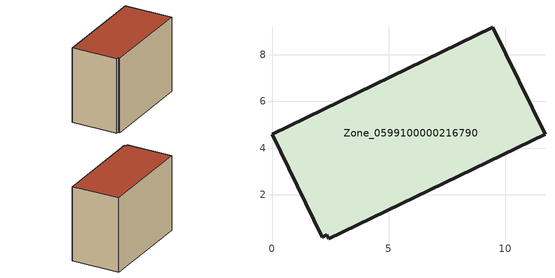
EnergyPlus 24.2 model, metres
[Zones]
Zone_0599100000216790
 floor ground (C_G): 2.35,0.27 2.15,0.17 0,4.58 9.47,9.19 11.71,4.6 2.43,0.1 z0
 wall outside (C_F): 11.71,4.6 9.47,9.19 0,4.58 2.15,0.17 2.35,0.27 2.43,0.1 11.71,4.6 z0:7.93
 roof outside (C_R): 2.43,0.1 11.71,4.6 9.47,9.19 0,4.58 2.15,0.17 2.35,0.27 z7.93
[BUILDING]
Pand.0599100000216790: North Axis=0; Terrain=City; Loads Convergence Tolerance Value=0.04; Temperature Convergence Tolerance Value=0.4; Solar Distribution=FullExterior; Maximum Number of Warmup Days=25; Minimum Number of Warmup Days=1
[Site:Location]
Rotterdam.The.Hague.AP_ZH_NLD Design_Conditions: Latitude=51.96; Longitude=4.45; Time Zone=1; Elevation=-4.5
[SITE:GROUNDTEMPERATURE:BUILDINGSURFACE]
18, 18, 18, 18, 18, 18, 18, 18, 18, 18, 18, 18
[MATERIAL] Thermal Absorptance=0.9; Solar Absorptance=0.7; Visible Absorptance=0.7
Name | Roughness | Thickness | Conductivity | Density | Specific Heat
G.TI.1975-1991 | MediumSmooth | 0.15 | 0.288461 | 540 | 1210
F.TI.1975-1991 | Rough | 0.3 | 0.230769 | 1920 | 840
R.TI.1975-1991 | MediumRough | 0.2 | 0.153846 | 1500 | 1000
[CONSTRUCTION]
C_G: G.TI.1975-1991
C_F: F.TI.1975-1991
C_R: R.TI.1975-1991
[ZONE]
Zone_0599100000216790: Type=1; Multiplier=1; Ceiling Height=Autocalculate; Volume=Autocalculate; Floor Area=autocalculate; Part of Total Floor Area=Yes
[ZONEINFILTRATION:DESIGNFLOWRATE]
Infil_Zone_0599100000216790: Zone or ZoneList or Space or SpaceList=Zone_0599100000216790; Schedule=AlwaysOn; Design Flow Rate Calculation Method=Flow/Area; Flow Rate per Floor Area=0.003; Constant Term Coefficient=1; Temperature Term Coefficient=0; Velocity Term Coefficient=0; Velocity Squared Term Coefficient=0
[HVACTEMPLATE:ZONE:IDEALLOADSAIRSYSTEM]
Zone_0599100000216790: Maximum Heating Supply Air Temperature=50; Minimum Cooling Supply Air Temperature=13; Maximum Heating Supply Air Humidity Ratio=0.0156; Minimum Cooling Supply Air Humidity Ratio=0.0077; Heating Limit=NoLimit; Cooling Limit=NoLimit; Dehumidification Control Type=ConstantSensibleHeatRatio; Cooling Sensible Heat Ratio=0.7; Dehumidification Setpoint=60; Humidification Control Type=None; Humidification Setpoint=30; Outdoor Air Method=None; Outdoor Air Flow Rate per Person=0.00944; Outdoor Air Flow Rate per Zone Floor Area=0; Outdoor Air Flow Rate per Zone=0; Demand Controlled Ventilation Type=None; Outdoor Air Economizer Type=NoEconomizer; Heat Recovery Type=None; Sensible Heat Recovery Effectiveness=0.7; Latent Heat Recovery Effectiveness=0.65
[ZONECONTROL:THERMOSTAT]
ThermostatControl_Zone_0599100000216790: Zone or ZoneList=Zone_0599100000216790; Control Type Schedule=DualSetpointControlType; Control 1=Thermostat_Zone_0599100000216790; Temperature Difference Between Cutout And Setpoint=0
[THERMOSTATSETPOINT:DUALSETPOINT]
Thermostat_Zone_0599100000216790: Heating Setpoint Temperature Schedule=HeatingSetpoint_Zone_0599100000216790; Cooling Setpoint Temperature Schedule=CoolingSetpoint_Zone_0599100000216790
[SCHEDULE:COMPACT]
HeatingSetpoint_Zone_0599100000216790: Through: 12/31, For: AllDays, Until: 24:00, 21
CoolingSetpoint_Zone_0599100000216790: Through: 12/31, For: AllDays, Until: 24:00, 24
DualSetpointControlType: Through: 12/31, For: AllDays, Until: 24:00, 4
AlwaysOn: Through: 12/31, For: AllDays, Until: 24:00, 1
